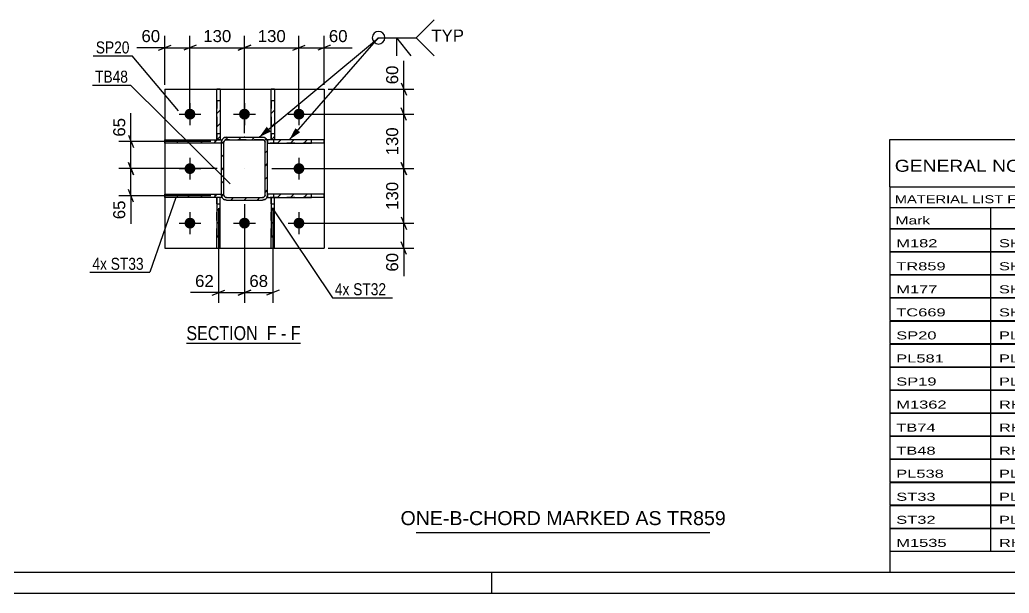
# Model space of a CAD drawing. Header units: millimetres. Extents: x -94 to 747, y -294 to 300.
# Drawn here: x 214.7 to 450.7, y -294.1 to -157.3 of the extents above; entities that cross this region are included whole.
import ezdxf

# ---------------------------------------------------------------- set-up
doc = ezdxf.new("R2010")
doc.units = ezdxf.units.MM
doc.linetypes.add('DXK_LINE_DOT2', pattern=[3.9198, 1.9599, -1.9599])
doc.linetypes.add('DXK_LINE_DOT3', pattern=[5.9187, 2.979, -0.9799, 0.9799, -0.9799])
doc.styles.add('Arial', font='ARIAL.TTF', dxfattribs={"height": 0.2})
doc.styles.add('Arial Narrow', font='ARIALN.TTF', dxfattribs={"height": 0.2})

# ---------------------------------------------------------------- blocks, each defined once
blk = doc.blocks.new('Unknown-200058970-1133')
at = {"color": 5, "linetype": 'Continuous'}
for p, q in [((-88.79, -289.13), (742.21, -289.13)), ((327.21, -294.13), (327.21, -289.13)), ((-93.79, -294.13), (747.21, -294.13))]:
    blk.add_line(p, q, dxfattribs=at)
blk = doc.blocks.new('Unknown-200058970-16 - 1769')
at = {"color": 6, "linetype": 'Continuous'}
blk.add_line((254.4, -234.49), (281.62, -234.49), dxfattribs=at)
at = {"color": 0, "linetype": 'Continuous'}
blk.add_wipeout([(272.51, -233.74), (272.51, -230.24), (254.4, -230.24), (254.4, -233.74)], dxfattribs=at)
at = {"color": 7, "linetype": 'Continuous', "style": 'Arial Narrow'}
blk.add_text('SECTION ', height=3.34, dxfattribs=at).set_placement((254.4, -233.74))
at = {"color": 0, "linetype": 'Continuous'}
blk.add_wipeout([(275.9, -233.74), (275.9, -230.24), (273.56, -230.24), (273.56, -233.74)], dxfattribs=at)
at = {"color": 7, "linetype": 'Continuous', "style": 'Arial Narrow'}
blk.add_text('F', height=3.34, dxfattribs=at).set_placement((273.56, -233.74))
at = {"color": 0, "linetype": 'Continuous'}
blk.add_wipeout([(278.23, -233.74), (278.23, -230.24), (276.95, -230.24), (276.95, -233.74)], dxfattribs=at)
at = {"color": 7, "linetype": 'Continuous', "style": 'Arial Narrow'}
blk.add_text('-', height=3.34, dxfattribs=at).set_placement((276.95, -233.74))
at = {"color": 0, "linetype": 'Continuous'}
blk.add_wipeout([(281.62, -233.74), (281.62, -230.24), (279.28, -230.24), (279.28, -233.74)], dxfattribs=at)
at = {"color": 7, "linetype": 'Continuous', "style": 'Arial Narrow'}
blk.add_text('F', height=3.34, dxfattribs=at).set_placement((279.28, -233.74))
blk = doc.blocks.new('Part-200058970-1917 - 1769')
at = {"linetype": 'Continuous'}
h = blk.add_hatch(dxfattribs=at)
h.set_pattern_fill('', scale=0.7, style=0, pattern_type=0)
h.set_pattern_definition([(45, (252.299, -198.9133), (-1.57154, 1.57154), [])])
h.paths.add_polyline_path([(262.75, -198.91), (252.3, -198.91), (252.3, -199.71), (262.75, -199.71)])
at = {"color": 2, "linetype": 'Continuous'}
for p, q in [((249.26, -199.71), (249.26, -198.91)), ((249.26, -198.91), (252.3, -198.91)), ((252.3, -199.71), (249.26, -199.71)), ((252.3, -198.91), (262.75, -198.91)), ((252.3, -199.71), (252.3, -198.91)), ((262.75, -199.71), (252.3, -199.71)), ((262.75, -198.91), (262.75, -199.71))]:
    blk.add_line(p, q, dxfattribs=at)
at = {"color": 7, "linetype": 'DXK_LINE_DOT2'}
for p, q in [((252.3, -198.91), (262.75, -198.91)), ((262.75, -199.71), (252.3, -199.71)), ((261.25, -199.71), (261.25, -198.91)), ((262.75, -198.91), (262.75, -199.71))]:
    blk.add_line(p, q, dxfattribs=at)
blk = doc.blocks.new('Part-200058970-1877 - 1769')
at = {"color": 2, "linetype": 'Continuous'}
for p, q in [((249.25, -173.82), (287.25, -173.82)), ((249.25, -173.82), (249.25, -211.82)), ((287.25, -173.82), (287.25, -211.82)), ((249.25, -211.82), (287.25, -211.82))]:
    blk.add_line(p, q, dxfattribs=at)
blk = doc.blocks.new('Part-200058970-1902 - 1769')
at = {"linetype": 'Continuous'}
h = blk.add_hatch(dxfattribs=at)
h.set_pattern_fill('', scale=0.7, style=0, pattern_type=0)
h.set_pattern_definition([(45, (273.7555, -185.9133), (-1.57154, 1.57154), [])])
h.paths.add_polyline_path([(284.21, -185.91), (273.76, -185.91), (273.76, -186.71), (284.21, -186.71)])
at = {"color": 7, "linetype": 'DXK_LINE_DOT2'}
for p, q in [((273.76, -186.71), (273.76, -185.91)), ((284.21, -185.91), (273.76, -185.91)), ((275.26, -186.71), (275.26, -185.91)), ((284.21, -186.71), (273.76, -186.71))]:
    blk.add_line(p, q, dxfattribs=at)
at = {"color": 2, "linetype": 'Continuous'}
for p, q in [((284.21, -185.91), (273.76, -185.91)), ((273.76, -185.91), (273.76, -186.71)), ((287.26, -185.91), (284.21, -185.91)), ((284.21, -186.71), (284.21, -185.91)), ((287.26, -186.71), (287.26, -185.91)), ((273.76, -186.71), (284.21, -186.71)), ((287.26, -186.71), (284.21, -186.71))]:
    blk.add_line(p, q, dxfattribs=at)
blk = doc.blocks.new('Bolt-200058970-1831 - 1769')
at = {"linetype": 'Continuous'}
for points in [[(256.55, -179.82, -1), (253.95, -179.82, -1)], [(269.55, -179.82, -1), (266.95, -179.82, -1)], [(282.55, -179.82, -1), (279.95, -179.82, -1)], [(256.55, -192.82, -1), (253.95, -192.82, -1)], [(282.55, -192.82, -1), (279.95, -192.82, -1)], [(256.55, -205.82, -1), (253.95, -205.82, -1)], [(269.55, -205.82, -1), (266.95, -205.82, -1)], [(282.55, -205.82, -1), (279.95, -205.82, -1)]]:
    blk.add_hatch(color=1, dxfattribs=at).paths.add_polyline_path(points)
at = {"color": 1, "linetype": 'Continuous'}
for p, q in [((255.25, -177.22), (255.25, -182.42)), ((268.25, -177.22), (268.25, -182.42)), ((281.25, -177.22), (281.25, -182.42)), ((252.65, -179.82), (257.85, -179.82)), ((265.65, -179.82), (270.85, -179.82)), ((278.65, -179.82), (283.85, -179.82)), ((255.25, -190.22), (255.25, -195.42)), ((281.25, -190.22), (281.25, -195.42)), ((252.65, -192.82), (257.85, -192.82)), ((278.65, -192.82), (283.85, -192.82)), ((255.25, -203.22), (255.25, -208.42)), ((268.25, -203.22), (268.25, -208.42)), ((281.25, -203.22), (281.25, -208.42)), ((252.65, -205.82), (257.85, -205.82)), ((265.65, -205.82), (270.85, -205.82)), ((278.65, -205.82), (283.85, -205.82))]:
    blk.add_line(p, q, dxfattribs=at)
blk = doc.blocks.new('Part-200058970-1937 - 1769')
at = {"linetype": 'Continuous'}
h = blk.add_hatch(dxfattribs=at)
h.set_pattern_fill('', scale=0.7, style=0, pattern_type=0)
h.set_pattern_definition([(45, (261.6395, -176.544), (-1.57154, 1.57154), [])])
h.paths.add_polyline_path([(262.44, -176.54), (261.64, -176.54), (261.64, -185.92), (262.44, -185.92)])
at = {"color": 2, "linetype": 'Continuous'}
for p, q in [((261.64, -176.54), (261.64, -173.81)), ((261.64, -173.81), (262.44, -173.81)), ((262.44, -173.81), (262.44, -176.54)), ((261.64, -185.92), (261.64, -176.54)), ((261.64, -176.54), (262.44, -176.54)), ((262.44, -176.54), (262.44, -185.92)), ((262.44, -185.92), (261.64, -185.92))]:
    blk.add_line(p, q, dxfattribs=at)
at = {"color": 7, "linetype": 'DXK_LINE_DOT2'}
for p, q in [((261.64, -176.54), (261.64, -185.92)), ((262.44, -176.54), (262.44, -185.92)), ((261.64, -184.42), (262.44, -184.42)), ((262.44, -185.92), (261.64, -185.92))]:
    blk.add_line(p, q, dxfattribs=at)
blk = doc.blocks.new('Part-200058970-1907 - 1769')
at = {"linetype": 'Continuous'}
h = blk.add_hatch(dxfattribs=at)
h.set_pattern_fill('', scale=0.7, style=0, pattern_type=0)
h.set_pattern_definition([(45, (273.7554, -198.9133), (-1.57154, 1.57154), [])])
h.paths.add_polyline_path([(284.21, -198.91), (273.76, -198.91), (273.76, -199.71), (284.21, -199.71)])
at = {"color": 7, "linetype": 'DXK_LINE_DOT2'}
for p, q in [((273.76, -199.71), (273.76, -198.91)), ((284.21, -198.91), (273.76, -198.91)), ((284.21, -199.71), (273.76, -199.71)), ((275.26, -199.71), (275.26, -198.91))]:
    blk.add_line(p, q, dxfattribs=at)
at = {"color": 2, "linetype": 'Continuous'}
for p, q in [((284.21, -198.91), (273.76, -198.91)), ((273.76, -198.91), (273.76, -199.71)), ((273.76, -199.71), (284.21, -199.71)), ((287.26, -198.91), (284.21, -198.91)), ((284.21, -199.71), (284.21, -198.91)), ((287.26, -199.71), (284.21, -199.71)), ((287.26, -199.71), (287.26, -198.91))]:
    blk.add_line(p, q, dxfattribs=at)
blk = doc.blocks.new('Part-200058970-1912 - 1769')
at = {"linetype": 'Continuous'}
h = blk.add_hatch(dxfattribs=at)
h.set_pattern_fill('', scale=0.7, style=0, pattern_type=0)
h.set_pattern_definition([(45, (252.299, -185.9133), (-1.57154, 1.57154), [])])
h.paths.add_polyline_path([(262.75, -185.91), (252.3, -185.91), (252.3, -186.71), (262.75, -186.71)])
at = {"color": 2, "linetype": 'Continuous'}
for p, q in [((249.26, -186.71), (249.26, -185.91)), ((249.26, -185.91), (252.3, -185.91)), ((252.3, -185.91), (262.75, -185.91)), ((252.3, -186.71), (252.3, -185.91)), ((262.75, -185.91), (262.75, -186.71)), ((252.3, -186.71), (249.26, -186.71)), ((262.75, -186.71), (252.3, -186.71))]:
    blk.add_line(p, q, dxfattribs=at)
at = {"color": 7, "linetype": 'DXK_LINE_DOT2'}
for p, q in [((252.3, -185.91), (262.75, -185.91)), ((261.25, -186.71), (261.25, -185.91)), ((262.75, -185.91), (262.75, -186.71)), ((262.75, -186.71), (252.3, -186.71))]:
    blk.add_line(p, q, dxfattribs=at)
blk = doc.blocks.new('Part-200058970-1932 - 1769')
at = {"linetype": 'Continuous'}
h = blk.add_hatch(dxfattribs=at)
h.set_pattern_fill('', scale=0.7, style=0, pattern_type=0)
h.set_pattern_definition([(45, (274.639, -176.544), (-1.57154, 1.57154), [])])
h.paths.add_polyline_path([(275.44, -176.54), (274.64, -176.54), (274.64, -185.92), (275.44, -185.92)])
at = {"color": 2, "linetype": 'Continuous'}
for p, q in [((274.64, -176.54), (274.64, -173.81)), ((274.64, -173.81), (275.44, -173.81)), ((275.44, -173.81), (275.44, -176.54)), ((274.64, -185.92), (274.64, -176.54)), ((274.64, -176.54), (275.44, -176.54)), ((275.44, -176.54), (275.44, -185.92)), ((275.44, -185.92), (274.64, -185.92))]:
    blk.add_line(p, q, dxfattribs=at)
at = {"color": 7, "linetype": 'DXK_LINE_DOT2'}
for p, q in [((274.64, -176.54), (274.64, -185.92)), ((275.44, -176.54), (275.44, -185.92)), ((274.64, -184.42), (275.44, -184.42)), ((275.44, -185.92), (274.64, -185.92))]:
    blk.add_line(p, q, dxfattribs=at)
blk = doc.blocks.new('Part-200058970-1942 - 1769')
at = {"linetype": 'Continuous'}
h = blk.add_hatch(dxfattribs=at)
h.set_pattern_fill('', scale=0.7, style=0, pattern_type=0)
h.set_pattern_definition([(45, (274.6385, -199.7237), (-1.57154, 1.57154), [])])
h.paths.add_polyline_path([(275.44, -199.72), (274.64, -199.72), (274.64, -209.09), (275.44, -209.09)])
at = {"color": 7, "linetype": 'DXK_LINE_DOT2'}
for p, q in [((274.64, -209.09), (274.64, -199.72)), ((275.44, -199.72), (274.64, -199.72)), ((275.44, -209.09), (275.44, -199.72)), ((274.64, -201.22), (275.44, -201.22))]:
    blk.add_line(p, q, dxfattribs=at)
at = {"color": 2, "linetype": 'Continuous'}
for p, q in [((275.44, -199.72), (274.64, -199.72)), ((274.64, -199.72), (274.64, -209.09)), ((275.44, -209.09), (275.44, -199.72)), ((274.64, -211.81), (274.64, -209.09)), ((274.64, -209.09), (275.44, -209.09)), ((275.44, -211.81), (275.44, -209.09)), ((274.64, -211.81), (275.44, -211.81))]:
    blk.add_line(p, q, dxfattribs=at)
blk = doc.blocks.new('Part-200058970-1947 - 1769')
at = {"linetype": 'Continuous'}
h = blk.add_hatch(dxfattribs=at)
h.set_pattern_fill('', scale=0.7, style=0, pattern_type=0)
h.set_pattern_definition([(45, (261.639, -199.7237), (-1.57154, 1.57154), [])])
h.paths.add_polyline_path([(262.44, -199.72), (261.64, -199.72), (261.64, -209.09), (262.44, -209.09)])
at = {"color": 7, "linetype": 'DXK_LINE_DOT2'}
for p, q in [((261.64, -209.09), (261.64, -199.72)), ((262.44, -199.72), (261.64, -199.72)), ((262.44, -209.09), (262.44, -199.72)), ((261.64, -201.22), (262.44, -201.22))]:
    blk.add_line(p, q, dxfattribs=at)
at = {"color": 2, "linetype": 'Continuous'}
for p, q in [((262.44, -199.72), (261.64, -199.72)), ((261.64, -199.72), (261.64, -209.09)), ((262.44, -209.09), (262.44, -199.72)), ((261.64, -211.81), (261.64, -209.09)), ((261.64, -209.09), (262.44, -209.09)), ((262.44, -211.81), (262.44, -209.09)), ((261.64, -211.81), (262.44, -211.81))]:
    blk.add_line(p, q, dxfattribs=at)
blk = doc.blocks.new('Part-200058970-1962 - 1769')
at = {"linetype": 'Continuous'}
h = blk.add_hatch(dxfattribs=at)
h.set_pattern_fill('', scale=0.7, style=0, pattern_type=0)
h.set_pattern_definition([(45, (273.4033, -185.6674), (-1.57154, 1.57154), [])])
h.paths.add_polyline_path([(273.66, -186.06), (273.4, -185.67), (273.01, -185.41), (272.55, -185.32), (263.95, -185.32), (263.5, -185.41), (263.11, -185.67), (262.85, -186.06), (262.75, -186.52), (262.75, -199.12), (262.85, -199.58), (263.11, -199.96), (263.5, -200.22), (263.95, -200.32), (272.55, -200.32), (273.01, -200.22), (273.4, -199.96), (273.66, -199.58), (273.75, -199.12), (273.75, -186.52)])
h.paths.add_polyline_path([(273.15, -199.12), (273.11, -199.35), (272.98, -199.54), (272.78, -199.67), (272.55, -199.72), (263.95, -199.72), (263.73, -199.67), (263.53, -199.54), (263.4, -199.35), (263.35, -199.12), (263.35, -186.52), (263.4, -186.29), (263.53, -186.09), (263.73, -185.96), (263.95, -185.92), (272.55, -185.92), (272.78, -185.96), (272.98, -186.09), (273.11, -186.29), (273.15, -186.52)])
blk.add_hatch(color=30, dxfattribs=at).paths.add_polyline_path([(268.25, -185.42, -1), (268.25, -185.22, -1)])
at = {"color": 7, "linetype": 'DXK_LINE_DOT2'}
for p, q in [((262.75, -186.52), (262.85, -186.06)), ((263.4, -186.29), (263.35, -186.52)), ((263.53, -186.09), (263.4, -186.29)), ((263.5, -185.41), (263.95, -185.32)), ((263.73, -185.96), (263.53, -186.09)), ((263.95, -185.92), (263.73, -185.96)), ((263.95, -185.32), (272.55, -185.32)), ((272.55, -185.92), (263.95, -185.92)), ((272.55, -185.32), (273.01, -185.41)), ((272.78, -185.96), (272.55, -185.92)), ((272.98, -186.09), (272.78, -185.96)), ((273.11, -186.29), (272.98, -186.09)), ((273.15, -186.52), (273.11, -186.29)), ((273.66, -186.06), (273.75, -186.52)), ((262.75, -199.12), (262.75, -186.52)), ((263.35, -199.12), (263.35, -186.52)), ((273.15, -199.12), (273.15, -186.52)), ((273.75, -199.12), (273.75, -186.52)), ((262.85, -199.58), (262.75, -199.12)), ((263.35, -199.12), (263.4, -199.35)), ((263.4, -199.35), (263.53, -199.54)), ((263.95, -200.32), (263.5, -200.22)), ((263.53, -199.54), (263.73, -199.67)), ((263.73, -199.67), (263.95, -199.72)), ((263.95, -199.72), (272.55, -199.72)), ((263.95, -200.32), (272.55, -200.32)), ((272.55, -199.72), (272.78, -199.67)), ((273.01, -200.22), (272.55, -200.32)), ((272.78, -199.67), (272.98, -199.54)), ((272.98, -199.54), (273.11, -199.35)), ((273.11, -199.35), (273.15, -199.12)), ((273.75, -199.12), (273.66, -199.58))]:
    blk.add_line(p, q, dxfattribs=at)
at = {"color": 2, "linetype": 'Continuous'}
for p, q in [((262.85, -186.06), (262.75, -186.52)), ((263.35, -186.52), (263.4, -186.29)), ((263.4, -186.29), (263.53, -186.09)), ((263.95, -185.32), (263.5, -185.41)), ((263.53, -186.09), (263.73, -185.96)), ((263.73, -185.96), (263.95, -185.92)), ((263.95, -185.32), (272.55, -185.32)), ((263.95, -185.92), (272.55, -185.92)), ((273.01, -185.41), (272.55, -185.32)), ((272.55, -185.92), (272.78, -185.96)), ((272.78, -185.96), (272.98, -186.09)), ((272.98, -186.09), (273.11, -186.29)), ((273.11, -186.29), (273.15, -186.52)), ((273.75, -186.52), (273.66, -186.06)), ((262.75, -199.12), (262.75, -186.52)), ((263.35, -199.12), (263.35, -186.52)), ((273.15, -199.12), (273.15, -186.52)), ((273.75, -199.12), (273.75, -186.52)), ((262.75, -199.12), (262.85, -199.58)), ((263.4, -199.35), (263.35, -199.12)), ((263.53, -199.54), (263.4, -199.35)), ((263.5, -200.22), (263.95, -200.32)), ((263.73, -199.67), (263.53, -199.54)), ((263.95, -199.72), (263.73, -199.67)), ((263.95, -199.72), (272.55, -199.72)), ((263.95, -200.32), (272.55, -200.32)), ((272.78, -199.67), (272.55, -199.72)), ((272.55, -200.32), (273.01, -200.22)), ((272.98, -199.54), (272.78, -199.67)), ((273.11, -199.35), (272.98, -199.54)), ((273.15, -199.12), (273.11, -199.35)), ((273.66, -199.58), (273.75, -199.12))]:
    blk.add_line(p, q, dxfattribs=at)
at = {"color": 30, "linetype": 'DXK_LINE_DOT3'}
blk.add_line((268.25, -185.32), (268.25, -185.32), dxfattribs=at)
at = {"color": 7, "linetype": 'DXK_LINE_DOT3'}
blk.add_line((268.25, -192.82), (268.25, -192.82), dxfattribs=at)
at = {"color": 30, "linetype": 'Continuous'}
blk.add_circle((268.25, -185.32), 0.1, dxfattribs=at)
at = {"color": 7, "linetype": 'DXK_LINE_DOT2'}
for centre, start, end in [((263.95, -186.52), 112.4999, 157.4999), ((272.55, -186.52), 22.4999, 67.4999), ((263.95, -199.12), 202.4999, 247.4999), ((272.55, -199.12), 292.4999, 337.4999)]:
    blk.add_arc(centre, 1.2, start, end, dxfattribs=at)
at = {"color": 2, "linetype": 'Continuous'}
for centre, start, end in [((263.95, -186.52), 112.4999, 157.4999), ((272.55, -186.52), 22.4999, 67.4999), ((263.95, -199.12), 202.4999, 247.4999), ((272.55, -199.12), 292.4999, 337.4999)]:
    blk.add_arc(centre, 1.2, start, end, dxfattribs=at)
blk = doc.blocks.new('StraightDimension-200058970-2103 - 1769')
at = {"color": 7, "linetype": 'Continuous'}
for p, q in [((268.25, -201.32), (268.25, -224.81)), ((275.04, -202.22), (275.04, -224.81)), ((266.75, -223.01), (269.75, -221.81)), ((276.54, -221.81), (273.54, -223.01)), ((268.25, -222.41), (275.04, -222.41))]:
    blk.add_line(p, q, dxfattribs=at)
at = {"color": 0}
blk.add_wipeout([(274.47, -221.66), (274.47, -217.46), (268.82, -217.46), (268.82, -221.66)], dxfattribs=at)
at = {"color": 3, "style": 'Arial'}
blk.add_text('68', height=2.865, dxfattribs=at).set_placement((269.42, -221.06))
blk = doc.blocks.new('StraightDimension-200058970-2109 - 1769')
at = {"color": 7, "linetype": 'Continuous'}
for p, q in [((261.75, -192.82), (238.31, -192.82)), ((240.56, -191.32), (241.76, -194.32)), ((241.16, -199.31), (241.16, -192.82)), ((241.76, -200.81), (240.56, -197.81)), ((260.25, -199.31), (238.31, -199.31))]:
    blk.add_line(p, q, dxfattribs=at)
at = {"color": 0}
blk.add_wipeout([(240.41, -199.84), (236.21, -199.84), (236.21, -205.49), (240.41, -205.49)], dxfattribs=at)
at = {"color": 7, "linetype": 'Continuous'}
blk.add_line((241.16, -199.31), (241.16, -206.01), dxfattribs=at)
blk.add_line((241.16, -199.31), (241.16, -206.01), dxfattribs=at)
at = {"color": 3, "style": 'Arial'}
blk.add_text('65', height=2.865, rotation=90.0002, dxfattribs=at).set_placement((239.81, -204.89))
blk = doc.blocks.new('StraightDimension-200058970-2006 - 1769')
at = {"color": 7, "linetype": 'Continuous'}
for p, q in [((249.25, -172.82), (249.25, -161.12)), ((255.25, -178.82), (255.25, -161.12)), ((247.75, -164.57), (250.75, -163.37)), ((249.25, -163.97), (255.25, -163.97)), ((256.75, -163.37), (253.75, -164.57))]:
    blk.add_line(p, q, dxfattribs=at)
at = {"color": 0}
blk.add_wipeout([(248.73, -163.22), (248.73, -159.02), (243.08, -159.02), (243.08, -163.22)], dxfattribs=at)
at = {"color": 7, "linetype": 'Continuous'}
blk.add_line((249.25, -163.97), (242.56, -163.97), dxfattribs=at)
blk.add_line((249.25, -163.97), (242.56, -163.97), dxfattribs=at)
at = {"color": 3, "style": 'Arial'}
blk.add_text('60', height=2.865, dxfattribs=at).set_placement((243.68, -162.62))
blk = doc.blocks.new('StraightDimension-200058970-2096 - 1769')
at = {"color": 7, "linetype": 'Continuous'}
for p, q in [((262.04, -202.22), (262.04, -224.81)), ((268.25, -201.32), (268.25, -224.81)), ((260.54, -223.01), (263.54, -221.81)), ((269.75, -221.81), (266.75, -223.01)), ((262.04, -222.41), (268.25, -222.41))]:
    blk.add_line(p, q, dxfattribs=at)
at = {"color": 0}
blk.add_wipeout([(261.51, -221.66), (261.51, -217.46), (255.87, -217.46), (255.87, -221.66)], dxfattribs=at)
at = {"color": 7, "linetype": 'Continuous'}
blk.add_line((262.04, -222.41), (255.34, -222.41), dxfattribs=at)
blk.add_line((262.04, -222.41), (255.34, -222.41), dxfattribs=at)
at = {"color": 3, "style": 'Arial'}
blk.add_text('62', height=2.865, dxfattribs=at).set_placement((256.47, -221.06))
blk = doc.blocks.new('StraightDimension-200058970-2016 - 1769')
at = {"color": 7, "linetype": 'Continuous'}
for p, q in [((255.25, -178.82), (255.25, -161.12)), ((268.25, -184.32), (268.25, -161.12)), ((256.75, -163.37), (253.75, -164.57)), ((255.25, -163.97), (268.25, -163.97)), ((266.75, -164.57), (269.75, -163.37))]:
    blk.add_line(p, q, dxfattribs=at)
at = {"color": 0}
blk.add_wipeout([(265.69, -163.22), (265.69, -159.02), (257.82, -159.02), (257.82, -163.22)], dxfattribs=at)
at = {"color": 3, "style": 'Arial'}
blk.add_text('130', height=2.865, dxfattribs=at).set_placement((258.42, -162.62))
blk = doc.blocks.new('StraightDimension-200058970-2029 - 1769')
at = {"color": 7, "linetype": 'Continuous'}
for p, q in [((268.25, -184.32), (268.25, -161.12)), ((281.25, -178.82), (281.25, -161.12)), ((269.75, -163.37), (266.75, -164.57)), ((268.25, -163.97), (281.25, -163.97)), ((279.75, -164.57), (282.75, -163.37))]:
    blk.add_line(p, q, dxfattribs=at)
at = {"color": 0}
blk.add_wipeout([(278.69, -163.22), (278.69, -159.02), (270.82, -159.02), (270.82, -163.22)], dxfattribs=at)
at = {"color": 3, "style": 'Arial'}
blk.add_text('130', height=2.865, dxfattribs=at).set_placement((271.42, -162.62))
blk = doc.blocks.new('StraightDimension-200058970-2042 - 1769')
at = {"color": 7, "linetype": 'Continuous'}
for p, q in [((281.25, -178.82), (281.25, -161.12)), ((287.25, -172.82), (287.25, -161.12)), ((279.75, -164.57), (282.75, -163.37)), ((281.25, -163.97), (287.25, -163.97)), ((288.75, -163.37), (285.75, -164.57))]:
    blk.add_line(p, q, dxfattribs=at)
at = {"color": 0}
blk.add_wipeout([(293.43, -163.22), (293.43, -159.02), (287.78, -159.02), (287.78, -163.22)], dxfattribs=at)
at = {"color": 7, "linetype": 'Continuous'}
blk.add_line((287.25, -163.97), (293.95, -163.97), dxfattribs=at)
blk.add_line((287.25, -163.97), (293.95, -163.97), dxfattribs=at)
at = {"color": 3, "style": 'Arial'}
blk.add_text('60', height=2.865, dxfattribs=at).set_placement((288.38, -162.62))
blk = doc.blocks.new('StraightDimension-200058970-2117 - 1769')
at = {"color": 7, "linetype": 'Continuous'}
for p, q in [((260.25, -186.31), (238.31, -186.31)), ((240.56, -184.81), (241.76, -187.81)), ((241.16, -192.82), (241.16, -186.31)), ((261.75, -192.82), (238.31, -192.82)), ((241.76, -194.32), (240.56, -191.32))]:
    blk.add_line(p, q, dxfattribs=at)
at = {"color": 0}
blk.add_wipeout([(240.41, -180.14), (236.21, -180.14), (236.21, -185.79), (240.41, -185.79)], dxfattribs=at)
at = {"color": 7, "linetype": 'Continuous'}
blk.add_line((241.16, -186.31), (241.16, -179.62), dxfattribs=at)
blk.add_line((241.16, -186.31), (241.16, -179.62), dxfattribs=at)
at = {"color": 3, "style": 'Arial'}
blk.add_text('65', height=2.865, rotation=90.0002, dxfattribs=at).set_placement((239.81, -185.19))
blk = doc.blocks.new('StraightDimension-200058970-2053 - 1769')
at = {"color": 7, "linetype": 'Continuous'}
for p, q in [((305.66, -204.32), (306.86, -207.32)), ((282.25, -205.82), (308.66, -205.82)), ((306.26, -211.82), (306.26, -205.82)), ((288.25, -211.82), (308.66, -211.82)), ((306.86, -213.32), (305.66, -210.32))]:
    blk.add_line(p, q, dxfattribs=at)
at = {"color": 0}
blk.add_wipeout([(305.51, -212.34), (301.31, -212.34), (301.31, -217.99), (305.51, -217.99)], dxfattribs=at)
at = {"color": 7, "linetype": 'Continuous'}
blk.add_line((306.26, -211.82), (306.26, -218.51), dxfattribs=at)
blk.add_line((306.26, -211.82), (306.26, -218.51), dxfattribs=at)
at = {"color": 3, "style": 'Arial'}
blk.add_text('60', height=2.865, rotation=90.0002, dxfattribs=at).set_placement((304.91, -217.39))
blk = doc.blocks.new('StraightDimension-200058970-2063 - 1769')
at = {"color": 7, "linetype": 'Continuous'}
for p, q in [((274.75, -192.82), (308.66, -192.82)), ((306.86, -194.32), (305.66, -191.32)), ((306.26, -205.82), (306.26, -192.82)), ((305.66, -204.32), (306.86, -207.32)), ((282.25, -205.82), (308.66, -205.82))]:
    blk.add_line(p, q, dxfattribs=at)
at = {"color": 0}
blk.add_wipeout([(305.51, -195.38), (301.31, -195.38), (301.31, -203.25), (305.51, -203.25)], dxfattribs=at)
at = {"color": 3, "style": 'Arial'}
blk.add_text('130', height=2.865, rotation=90.0002, dxfattribs=at).set_placement((304.91, -202.65))
blk = doc.blocks.new('StraightDimension-200058970-2075 - 1769')
at = {"color": 7, "linetype": 'Continuous'}
for p, q in [((306.86, -181.32), (305.66, -178.32)), ((282.25, -179.82), (308.66, -179.82)), ((306.26, -192.82), (306.26, -179.82)), ((274.75, -192.82), (308.66, -192.82)), ((305.66, -191.32), (306.86, -194.32))]:
    blk.add_line(p, q, dxfattribs=at)
at = {"color": 0}
blk.add_wipeout([(305.51, -182.38), (301.31, -182.38), (301.31, -190.25), (305.51, -190.25)], dxfattribs=at)
at = {"color": 3, "style": 'Arial'}
blk.add_text('130', height=2.865, rotation=90.0002, dxfattribs=at).set_placement((304.91, -189.65))
blk = doc.blocks.new('StraightDimension-200058970-2085 - 1769')
at = {"color": 7, "linetype": 'Continuous'}
for p, q in [((288.25, -173.82), (308.66, -173.82)), ((305.66, -172.32), (306.86, -175.32)), ((306.26, -179.82), (306.26, -173.82)), ((306.86, -181.32), (305.66, -178.32)), ((282.25, -179.82), (308.66, -179.82))]:
    blk.add_line(p, q, dxfattribs=at)
at = {"color": 0}
blk.add_wipeout([(305.51, -167.64), (301.31, -167.64), (301.31, -173.29), (305.51, -173.29)], dxfattribs=at)
at = {"color": 7, "linetype": 'Continuous'}
blk.add_line((306.26, -173.82), (306.26, -167.12), dxfattribs=at)
blk.add_line((306.26, -173.82), (306.26, -167.12), dxfattribs=at)
at = {"color": 3, "style": 'Arial'}
blk.add_text('60', height=2.865, rotation=90.0002, dxfattribs=at).set_placement((304.91, -172.69))
blk = doc.blocks.new('Unknown-200058970-33608')
at = {"color": 7, "linetype": 'Continuous'}
blk.add_line((309.21, -279.63), (379.21, -279.63), dxfattribs=at)
at = {"color": 7, "style": 'Arial'}
blk.add_text('ONE-B-CHORD MARKED AS TR859', height=3.3428, dxfattribs=at).set_placement((305.47, -277.88))
blk = doc.blocks.new('Unknown-200058970-33607')
at = {"color": 7, "linetype": 'Continuous'}
for p, q in [((422.21, -185.88), (582.21, -185.88)), ((422.21, -197.13), (422.21, -185.88)), ((582.21, -185.88), (582.21, -197.13)), ((422.21, -197.13), (582.21, -197.13)), ((422.21, -197.13), (422.21, -202.13)), ((582.21, -197.13), (582.21, -202.13)), ((422.21, -202.13), (582.21, -202.13)), ((422.21, -202.13), (422.21, -207.13)), ((446.21, -202.13), (446.21, -207.13)), ((481.71, -202.13), (481.71, -207.13)), ((507.71, -202.13), (507.71, -207.13)), ((520.71, -202.13), (520.71, -207.13)), ((538.21, -202.13), (538.21, -207.13)), ((560.21, -202.13), (560.21, -207.13)), ((582.21, -202.13), (582.21, -207.13)), ((422.21, -207.13), (582.21, -207.13)), ((422.21, -207.18), (422.21, -212.58)), ((422.21, -207.18), (582.21, -207.18)), ((446.21, -207.13), (446.21, -212.63)), ((481.71, -207.13), (481.71, -212.63)), ((507.71, -207.13), (507.71, -212.63)), ((520.71, -207.13), (520.71, -212.63)), ((538.21, -207.13), (538.21, -212.63)), ((560.21, -207.13), (560.21, -212.63)), ((582.21, -207.18), (582.21, -212.58)), ((422.21, -212.58), (582.21, -212.58)), ((422.21, -212.68), (422.21, -218.08)), ((422.21, -212.68), (582.21, -212.68)), ((446.21, -212.63), (446.21, -218.13)), ((481.71, -212.63), (481.71, -218.13)), ((507.71, -212.63), (507.71, -218.13)), ((520.71, -212.63), (520.71, -218.13)), ((538.21, -212.63), (538.21, -218.13)), ((560.21, -212.63), (560.21, -218.13)), ((582.21, -212.68), (582.21, -218.08)), ((422.21, -218.08), (582.21, -218.08)), ((422.21, -218.18), (422.21, -223.58)), ((422.21, -218.18), (582.21, -218.18)), ((446.21, -218.13), (446.21, -223.63)), ((481.71, -218.13), (481.71, -223.63)), ((507.71, -218.13), (507.71, -223.63)), ((520.71, -218.13), (520.71, -223.63)), ((538.21, -218.13), (538.21, -223.63)), ((560.21, -218.13), (560.21, -223.63)), ((582.21, -218.18), (582.21, -223.58)), ((422.21, -223.58), (582.21, -223.58)), ((422.21, -223.68), (422.21, -229.08)), ((422.21, -223.68), (582.21, -223.68)), ((446.21, -223.63), (446.21, -229.13)), ((481.71, -223.63), (481.71, -229.13)), ((507.71, -223.63), (507.71, -229.13)), ((520.71, -223.63), (520.71, -229.13)), ((538.21, -223.63), (538.21, -229.13)), ((560.21, -223.63), (560.21, -229.13)), ((582.21, -223.68), (582.21, -229.08)), ((422.21, -229.08), (582.21, -229.08)), ((422.21, -229.18), (422.21, -234.58)), ((422.21, -229.18), (582.21, -229.18)), ((446.21, -229.13), (446.21, -234.63)), ((481.71, -229.13), (481.71, -234.63)), ((507.71, -229.13), (507.71, -234.63)), ((520.71, -229.13), (520.71, -234.63)), ((538.21, -229.13), (538.21, -234.63)), ((560.21, -229.13), (560.21, -234.63)), ((582.21, -229.18), (582.21, -234.58)), ((422.21, -234.58), (582.21, -234.58)), ((422.21, -234.68), (422.21, -240.08)), ((422.21, -234.68), (582.21, -234.68)), ((446.21, -234.63), (446.21, -240.13)), ((481.71, -234.63), (481.71, -240.13)), ((507.71, -234.63), (507.71, -240.13)), ((520.71, -234.63), (520.71, -240.13)), ((538.21, -234.63), (538.21, -240.13)), ((560.21, -234.63), (560.21, -240.13)), ((582.21, -234.68), (582.21, -240.08)), ((422.21, -240.08), (582.21, -240.08)), ((422.21, -240.18), (422.21, -245.58)), ((422.21, -240.18), (582.21, -240.18)), ((446.21, -240.13), (446.21, -245.63)), ((481.71, -240.13), (481.71, -245.63)), ((507.71, -240.13), (507.71, -245.63)), ((520.71, -240.13), (520.71, -245.63)), ((538.21, -240.13), (538.21, -245.63)), ((560.21, -240.13), (560.21, -245.63)), ((582.21, -240.18), (582.21, -245.58)), ((422.21, -245.58), (582.21, -245.58)), ((422.21, -245.68), (422.21, -251.08)), ((422.21, -245.68), (582.21, -245.68)), ((446.21, -245.63), (446.21, -251.13)), ((481.71, -245.63), (481.71, -251.13)), ((507.71, -245.63), (507.71, -251.13)), ((520.71, -245.63), (520.71, -251.13)), ((538.21, -245.63), (538.21, -251.13)), ((560.21, -245.63), (560.21, -251.13)), ((582.21, -245.68), (582.21, -251.08)), ((422.21, -251.08), (582.21, -251.08)), ((422.21, -251.18), (422.21, -256.58)), ((422.21, -251.18), (582.21, -251.18)), ((446.21, -251.13), (446.21, -256.63)), ((481.71, -251.13), (481.71, -256.63)), ((507.71, -251.13), (507.71, -256.63)), ((520.71, -251.13), (520.71, -256.63)), ((538.21, -251.13), (538.21, -256.63)), ((560.21, -251.13), (560.21, -256.63)), ((582.21, -251.18), (582.21, -256.58)), ((422.21, -256.58), (582.21, -256.58)), ((422.21, -256.68), (422.21, -262.08)), ((422.21, -256.68), (582.21, -256.68)), ((446.21, -256.63), (446.21, -262.13)), ((481.71, -256.63), (481.71, -262.13)), ((507.71, -256.63), (507.71, -262.13)), ((520.71, -256.63), (520.71, -262.13)), ((538.21, -256.63), (538.21, -262.13)), ((560.21, -256.63), (560.21, -262.13)), ((582.21, -256.68), (582.21, -262.08)), ((422.21, -262.08), (582.21, -262.08)), ((422.21, -262.18), (422.21, -267.58)), ((422.21, -262.18), (582.21, -262.18)), ((446.21, -262.13), (446.21, -267.63)), ((481.71, -262.13), (481.71, -267.63)), ((507.71, -262.13), (507.71, -267.63)), ((520.71, -262.13), (520.71, -267.63)), ((538.21, -262.13), (538.21, -267.63)), ((560.21, -262.13), (560.21, -267.63)), ((582.21, -262.18), (582.21, -267.58)), ((422.21, -267.58), (582.21, -267.58)), ((422.21, -267.68), (422.21, -273.08)), ((422.21, -267.68), (582.21, -267.68)), ((446.21, -267.63), (446.21, -273.13)), ((481.71, -267.63), (481.71, -273.13)), ((507.71, -267.63), (507.71, -273.13)), ((520.71, -267.63), (520.71, -273.13)), ((538.21, -267.63), (538.21, -273.13)), ((560.21, -267.63), (560.21, -273.13)), ((582.21, -267.68), (582.21, -273.08)), ((422.21, -273.08), (582.21, -273.08)), ((422.21, -273.18), (422.21, -278.58)), ((422.21, -273.18), (582.21, -273.18)), ((446.21, -273.13), (446.21, -278.63)), ((481.71, -273.13), (481.71, -278.63)), ((507.71, -273.13), (507.71, -278.63)), ((520.71, -273.13), (520.71, -278.63)), ((538.21, -273.13), (538.21, -278.63)), ((560.21, -273.13), (560.21, -278.63)), ((582.21, -273.18), (582.21, -278.58)), ((422.21, -278.58), (582.21, -278.58)), ((422.21, -278.68), (422.21, -284.08)), ((422.21, -278.68), (582.21, -278.68)), ((446.21, -278.63), (446.21, -284.13)), ((481.71, -278.63), (481.71, -284.13)), ((507.71, -278.63), (507.71, -284.13)), ((520.71, -278.63), (520.71, -284.13)), ((538.21, -278.63), (538.21, -284.13)), ((560.21, -278.63), (560.21, -284.13)), ((582.21, -278.68), (582.21, -284.08)), ((422.21, -284.08), (582.21, -284.08)), ((422.21, -284.13), (582.21, -284.13)), ((422.21, -284.13), (422.21, -289.13)), ((538.21, -284.13), (538.21, -289.13)), ((560.21, -284.13), (560.21, -289.13)), ((582.21, -284.13), (582.21, -289.13)), ((422.21, -289.13), (582.21, -289.13))]:
    blk.add_line(p, q, dxfattribs=at)
at = {"color": 7, "style": 'Arial Narrow'}
for s, height, width, p in [('GENERAL NOTES & WELD DETAILS :', 2.8633, 1.4, (423.36, -193.57)), ('REFER TYP DRAWING TYP-01', 1.9089, 1.6, (506.91, -193.47)), ("MATERIAL LIST FOR ASSEMBLY MK'D", 1.9089, 1.6, (423.36, -201.07)), ('TR859', 1.909, 1.794707, (516.11, -201.16)), ('1', 1.91, 1.794707, (544.29, -201.07)), ('No. Required', 1.9089, 1.6, (553.62, -201.07)), ('Mark', 1.909, 1.7, (423.54, -206.13)), ('Profile', 1.909, 1.7, (456.62, -206.13)), ('Material', 1.909, 1.7, (486.75, -206.07)), ('No.', 1.909, 1.7, (511.71, -206.07)), ('Length', 1.909, 1.7, (522.21, -206.07)), ('Area', 1.909, 1.7, (544.71, -206.07)), ('Weight', 1.909, 1.7, (564.21, -206.07))]:
    blk.add_text(s, height=height, dxfattribs=dict(at, width=width)).set_placement(p)
at = {"color": 7, "linetype": 'Continuous', "style": 'Arial Narrow'}
for s, height, width, p in [('M182', 1.909, 1.794707, (423.71, -211.57)), ('SHS100*6', 1.909, 1.794707, (448.21, -211.57)), ('E350', 1.909, 1.794707, (487.95, -211.57)), ('8', 1.91, 1.794707, (512.06, -211.57)), ('3261', 1.909, 1.794707, (524.79, -211.57)), ('1.3', 1.909, 1.794707, (548.53, -211.57)), ('456.9', 1.909, 1.794707, (565.16, -211.57)), ('TR859', 1.909, 1.794707, (423.71, -217.07)), ('SHS132*6', 1.909, 1.794707, (448.21, -217.07)), ('E350', 1.909, 1.794707, (487.95, -217.07)), ('1', 1.91, 1.794707, (512.06, -217.07)), ('18326', 1.909, 1.794707, (522.6, -217.07)), ('9.7', 1.909, 1.794707, (548.53, -217.07)), ('435.0', 1.909, 1.794707, (565.16, -217.07)), ('M177', 1.909, 1.794707, (423.71, -222.57)), ('SHS100*6', 1.909, 1.794707, (448.21, -222.57)), ('E350', 1.909, 1.794707, (487.95, -222.57)), ('7', 1.91, 1.794707, (512.06, -222.57)), ('3167', 1.909, 1.794707, (524.79, -222.57)), ('1.2', 1.909, 1.794707, (548.53, -222.57)), ('383.7', 1.909, 1.794707, (565.16, -222.57)), ('TC669', 1.909, 1.794707, (423.71, -228.07)), ('SHS100*6', 1.909, 1.794707, (448.21, -228.07)), ('E350', 1.909, 1.794707, (487.95, -228.07)), ('1', 1.91, 1.794707, (512.06, -228.07)), ('18035', 1.909, 1.794707, (522.6, -228.07)), ('7.2', 1.909, 1.794707, (548.53, -228.07)), ('319.4', 1.909, 1.794707, (565.16, -228.07)), ('SP20', 1.909, 1.794707, (423.71, -233.57)), ('PL20*380', 1.909, 1.794707, (448.21, -233.57)), ('E350', 1.909, 1.794707, (487.95, -233.57)), ('6', 1.91, 1.794707, (512.06, -233.57)), ('380', 1.909, 1.794707, (526.98, -233.57)), ('0.3', 1.909, 1.794707, (548.53, -233.57)), ('136.0', 1.909, 1.794707, (565.16, -233.57)), ('PL581', 1.909, 1.794707, (423.71, -239.07)), ('PL12*300', 1.909, 1.794707, (448.21, -239.07)), ('E350', 1.909, 1.794707, (487.95, -239.07)), ('14', 1.909, 1.794707, (510.97, -239.07)), ('310', 1.909, 1.794707, (526.98, -239.07)), ('0.2', 1.909, 1.794707, (548.53, -239.07)), ('122.6', 1.909, 1.794707, (565.16, -239.07)), ('SP19', 1.909, 1.794707, (423.71, -244.57)), ('PL16*325', 1.909, 1.794707, (448.21, -244.57)), ('E350', 1.909, 1.794707, (487.95, -244.57)), ('4', 1.91, 1.794707, (512.06, -244.57)), ('325', 1.909, 1.794707, (526.98, -244.57)), ('0.2', 1.909, 1.794707, (548.53, -244.57)), ('53.1', 1.909, 1.794707, (567.35, -244.57)), ('M1362', 1.909, 1.794707, (423.71, -250.07)), ('RHS100*100*6', 1.9089, 1.794707, (448.21, -250.07)), ('E350', 1.909, 1.794707, (487.95, -250.07)), ('14', 1.909, 1.794707, (510.97, -250.07)), ('196', 1.909, 1.794707, (526.98, -250.07)), ('0.1', 1.909, 1.794707, (548.53, -250.07)), ('48.6', 1.909, 1.794707, (567.35, -250.07)), ('TB74', 1.909, 1.794707, (423.71, -255.57)), ('RHS150*110*6', 1.9089, 1.794707, (448.21, -255.57)), ('E350', 1.909, 1.794707, (487.95, -255.57)), ('3', 1.91, 1.794707, (512.06, -255.57)), ('200', 1.909, 1.794707, (526.98, -255.57)), ('0.1', 1.909, 1.794707, (548.53, -255.57)), ('14.0', 1.909, 1.794707, (567.35, -255.57)), ('TB48', 1.909, 1.794707, (423.71, -261.07)), ('RHS150*110*6', 1.9089, 1.794707, (448.21, -261.07)), ('E350', 1.909, 1.794707, (487.95, -261.07)), ('3', 1.91, 1.794707, (512.06, -261.07)), ('180', 1.909, 1.794707, (526.98, -261.07)), ('0.1', 1.909, 1.794707, (548.53, -261.07)), ('12.6', 1.909, 1.794707, (567.35, -261.07)), ('PL538', 1.909, 1.794707, (423.71, -266.57)), ('PL10*150', 1.909, 1.794707, (448.21, -266.57)), ('E350', 1.909, 1.794707, (487.95, -266.57)), ('6', 1.91, 1.794707, (512.06, -266.57)), ('170', 1.909, 1.794707, (526.98, -266.57)), ('0.1', 1.909, 1.794707, (548.53, -266.57)), ('12.0', 1.909, 1.794707, (567.35, -266.57)), ('ST33', 1.909, 1.794707, (423.71, -272.07)), ('PL8*100', 1.909, 1.794707, (448.21, -272.07)), ('E350', 1.909, 1.794707, (487.95, -272.07)), ('24', 1.909, 1.794707, (510.97, -272.07)), ('135', 1.909, 1.794707, (526.98, -272.07)), ('0.0', 1.909, 1.794707, (548.53, -272.07)), ('10.0', 1.909, 1.794707, (567.35, -272.07)), ('ST32', 1.909, 1.794707, (423.71, -277.57)), ('PL8*100', 1.909, 1.794707, (448.21, -277.57)), ('E350', 1.909, 1.794707, (487.95, -277.57)), ('24', 1.909, 1.794707, (510.97, -277.57)), ('121', 1.909, 1.794707, (526.98, -277.57)), ('0.0', 1.909, 1.794707, (548.53, -277.57)), ('8.9', 1.909, 1.794707, (569.54, -277.57)), ('M1535', 1.909, 1.794707, (423.71, -283.07)), ('RHS100*100*6', 1.9089, 1.794707, (448.21, -283.07)), ('E350', 1.909, 1.794707, (487.95, -283.07)), ('1', 1.91, 1.794707, (512.06, -283.07)), ('220', 1.909, 1.794707, (526.98, -283.07)), ('0.1', 1.909, 1.794707, (548.53, -283.07)), ('3.9', 1.909, 1.794707, (569.54, -283.07)), ('Total', 1.909, 1.7, (524.54, -287.63)), ('44.5', 1.909, 1.794707, (545.85, -287.63)), ('2016.9', 1.909, 1.794707, (562.98, -287.63))]:
    blk.add_text(s, height=height, dxfattribs=dict(at, width=width)).set_placement(p)
blk = doc.blocks.new('Mark-200058970-1958 - 1769')
at = {"color": 0}
blk.add_wipeout([(240.47, -172.31), (240.47, -169.31), (232.61, -169.31), (232.61, -172.31)], dxfattribs=at)
blk.add_wipeout([(240.47, -172.31), (240.47, -169.31), (232.61, -169.31), (232.61, -172.31)], dxfattribs=at)
at = {"color": 30, "linetype": 'Continuous'}
for p in [(232.01, -172.91), (264.83, -196.45)]:
    blk.add_line(p, (241.07, -172.91), dxfattribs=at)
at = {"color": 3, "style": 'Arial Narrow'}
blk.add_text('TB48', height=2.863, dxfattribs=at).set_placement((232.61, -172.31))
blk = doc.blocks.new('Mark-200058970-1873 - 1769')
at = {"color": 0}
blk.add_wipeout([(240.83, -165.33), (240.83, -162.33), (232.79, -162.33), (232.79, -165.33)], dxfattribs=at)
blk.add_wipeout([(240.83, -165.33), (240.83, -162.33), (232.79, -162.33), (232.79, -165.33)], dxfattribs=at)
at = {"color": 30, "linetype": 'Continuous'}
for p in [(232.19, -165.93), (252.49, -178.99)]:
    blk.add_line(p, (241.43, -165.93), dxfattribs=at)
at = {"color": 3, "style": 'Arial Narrow'}
blk.add_text('SP20', height=2.863, dxfattribs=at).set_placement((232.79, -165.33))
blk = doc.blocks.new('MarkSet-200058970-2160 - 1769')
at = {"color": 30, "linetype": 'Continuous'}
blk.add_line((251.86, -199.71), (245.7, -217.56), dxfattribs=at)
at = {"color": 0}
blk.add_wipeout([(235.45, -216.96), (235.45, -213.96), (231.98, -213.96), (231.98, -216.96)], dxfattribs=at)
blk.add_wipeout([(235.45, -216.96), (235.45, -213.96), (231.98, -213.96), (231.98, -216.96)], dxfattribs=at)
blk.add_wipeout([(244.2, -216.96), (244.2, -213.96), (236.35, -213.96), (236.35, -216.96)], dxfattribs=at)
blk.add_wipeout([(244.2, -216.96), (244.2, -213.96), (236.35, -213.96), (236.35, -216.96)], dxfattribs=at)
at = {"color": 30, "linetype": 'Continuous'}
blk.add_line((231.38, -217.56), (245.7, -217.56), dxfattribs=at)
at = {"color": 3, "style": 'Arial Narrow'}
for s, p in [('4x', (231.98, -216.96)), ('ST33', (236.35, -216.96))]:
    blk.add_text(s, height=2.863, dxfattribs=at).set_placement(p)
blk = doc.blocks.new('MarkSet-200058970-2190 - 1769')
at = {"color": 0}
blk.add_wipeout([(293.28, -223.03), (293.28, -220.03), (289.81, -220.03), (289.81, -223.03)], dxfattribs=at)
blk.add_wipeout([(293.28, -223.03), (293.28, -220.03), (289.81, -220.03), (289.81, -223.03)], dxfattribs=at)
at = {"color": 30, "linetype": 'Continuous'}
blk.add_line((274.83, -202.17), (289.21, -223.63), dxfattribs=at)
at = {"color": 0}
blk.add_wipeout([(302.03, -223.03), (302.03, -220.03), (294.18, -220.03), (294.18, -223.03)], dxfattribs=at)
blk.add_wipeout([(302.03, -223.03), (302.03, -220.03), (294.18, -220.03), (294.18, -223.03)], dxfattribs=at)
at = {"color": 30, "linetype": 'Continuous'}
blk.add_line((289.21, -223.63), (303.53, -223.63), dxfattribs=at)
at = {"color": 3, "style": 'Arial Narrow'}
for s, p in [('4x', (289.81, -223.03)), ('ST32', (294.18, -223.03))]:
    blk.add_text(s, height=2.863, dxfattribs=at).set_placement(p)
blk = doc.blocks.new('WeldMark-200058970-30889 - 1769')
at = {"linetype": 'Continuous'}
for points in [[(274.53, -183.97), (271.75, -185.32), (273.57, -182.82)], [(281.52, -184.15), (278.98, -185.91), (280.39, -183.16)], [(281.52, -184.15), (278.98, -185.91), (280.39, -183.16)]]:
    blk.add_hatch(color=30, dxfattribs=at).paths.add_polyline_path(points)
at = {"color": 30, "linetype": 'Continuous'}
for p, q in [((271.75, -185.32), (300.23, -161.59)), ((278.98, -185.91), (300.23, -161.59)), ((278.98, -185.91), (300.23, -161.59)), ((300.23, -161.59), (309.23, -161.59))]:
    blk.add_line(p, q, dxfattribs=at)
at = {"color": 3, "linetype": 'Continuous'}
for q in [(307.94, -165.87), (304.51, -165.87)]:
    blk.add_line((304.51, -161.59), q, dxfattribs=at)
for start, end in [(90, 270), (270, 90)]:
    blk.add_arc((300.23, -161.59), 1.5, start, end, dxfattribs=at)
at = {"color": 0, "linetype": 'Continuous'}
blk.add_wipeout([(320.6, -162.49), (320.6, -159.49), (312.83, -159.49), (312.83, -162.49)], dxfattribs=at)
blk.add_wipeout([(320.6, -162.49), (320.6, -159.49), (312.83, -159.49), (312.83, -162.49)], dxfattribs=at)
at = {"color": 3, "linetype": 'Continuous'}
for q in [(313.51, -157.3), (313.51, -165.87)]:
    blk.add_line((309.23, -161.59), q, dxfattribs=at)
at = {"color": 3, "linetype": 'Continuous', "style": 'Arial'}
blk.add_text('TYP', height=2.865, dxfattribs=at).set_placement((312.83, -162.49))

msp = doc.modelspace()

# ---------------------------------------------------------------- block references
for name in ['Unknown-200058970-1133', 'Part-200058970-1877 - 1769', 'Part-200058970-1937 - 1769', 'Part-200058970-1932 - 1769', 'Bolt-200058970-1831 - 1769', 'Part-200058970-1912 - 1769', 'Part-200058970-1962 - 1769', 'Part-200058970-1902 - 1769', 'Unknown-200058970-33607', 'Part-200058970-1917 - 1769', 'Part-200058970-1947 - 1769', 'Part-200058970-1907 - 1769', 'Part-200058970-1942 - 1769', 'Unknown-200058970-33608']:
    msp.add_blockref(name, (0, 0))

# ---------------------------------------------------------------- next in the draw order: block references
for name in ['StraightDimension-200058970-2006 - 1769', 'StraightDimension-200058970-2109 - 1769', 'StraightDimension-200058970-2103 - 1769', 'StraightDimension-200058970-2053 - 1769', 'Unknown-200058970-16 - 1769']:
    msp.add_blockref(name, (0, 0))

# ---------------------------------------------------------------- next in the draw order: block references
for name in ['StraightDimension-200058970-2016 - 1769', 'StraightDimension-200058970-2063 - 1769', 'MarkSet-200058970-2160 - 1769', 'StraightDimension-200058970-2096 - 1769']:
    msp.add_blockref(name, (0, 0))

# ---------------------------------------------------------------- next in the draw order: block references
for name in ['StraightDimension-200058970-2029 - 1769', 'StraightDimension-200058970-2117 - 1769', 'MarkSet-200058970-2190 - 1769']:
    msp.add_blockref(name, (0, 0))

# ---------------------------------------------------------------- next in the draw order: block references
for name in ['StraightDimension-200058970-2042 - 1769', 'Mark-200058970-1958 - 1769']:
    msp.add_blockref(name, (0, 0))

# ---------------------------------------------------------------- next in the draw order: block references
for name in ['Mark-200058970-1873 - 1769', 'StraightDimension-200058970-2075 - 1769']:
    msp.add_blockref(name, (0, 0))

# ---------------------------------------------------------------- next in the draw order: block references
msp.add_blockref('StraightDimension-200058970-2085 - 1769', (0, 0))

# ---------------------------------------------------------------- next in the draw order: block references
msp.add_blockref('WeldMark-200058970-30889 - 1769', (0, 0))

doc.saveas('drawing.dxf')
